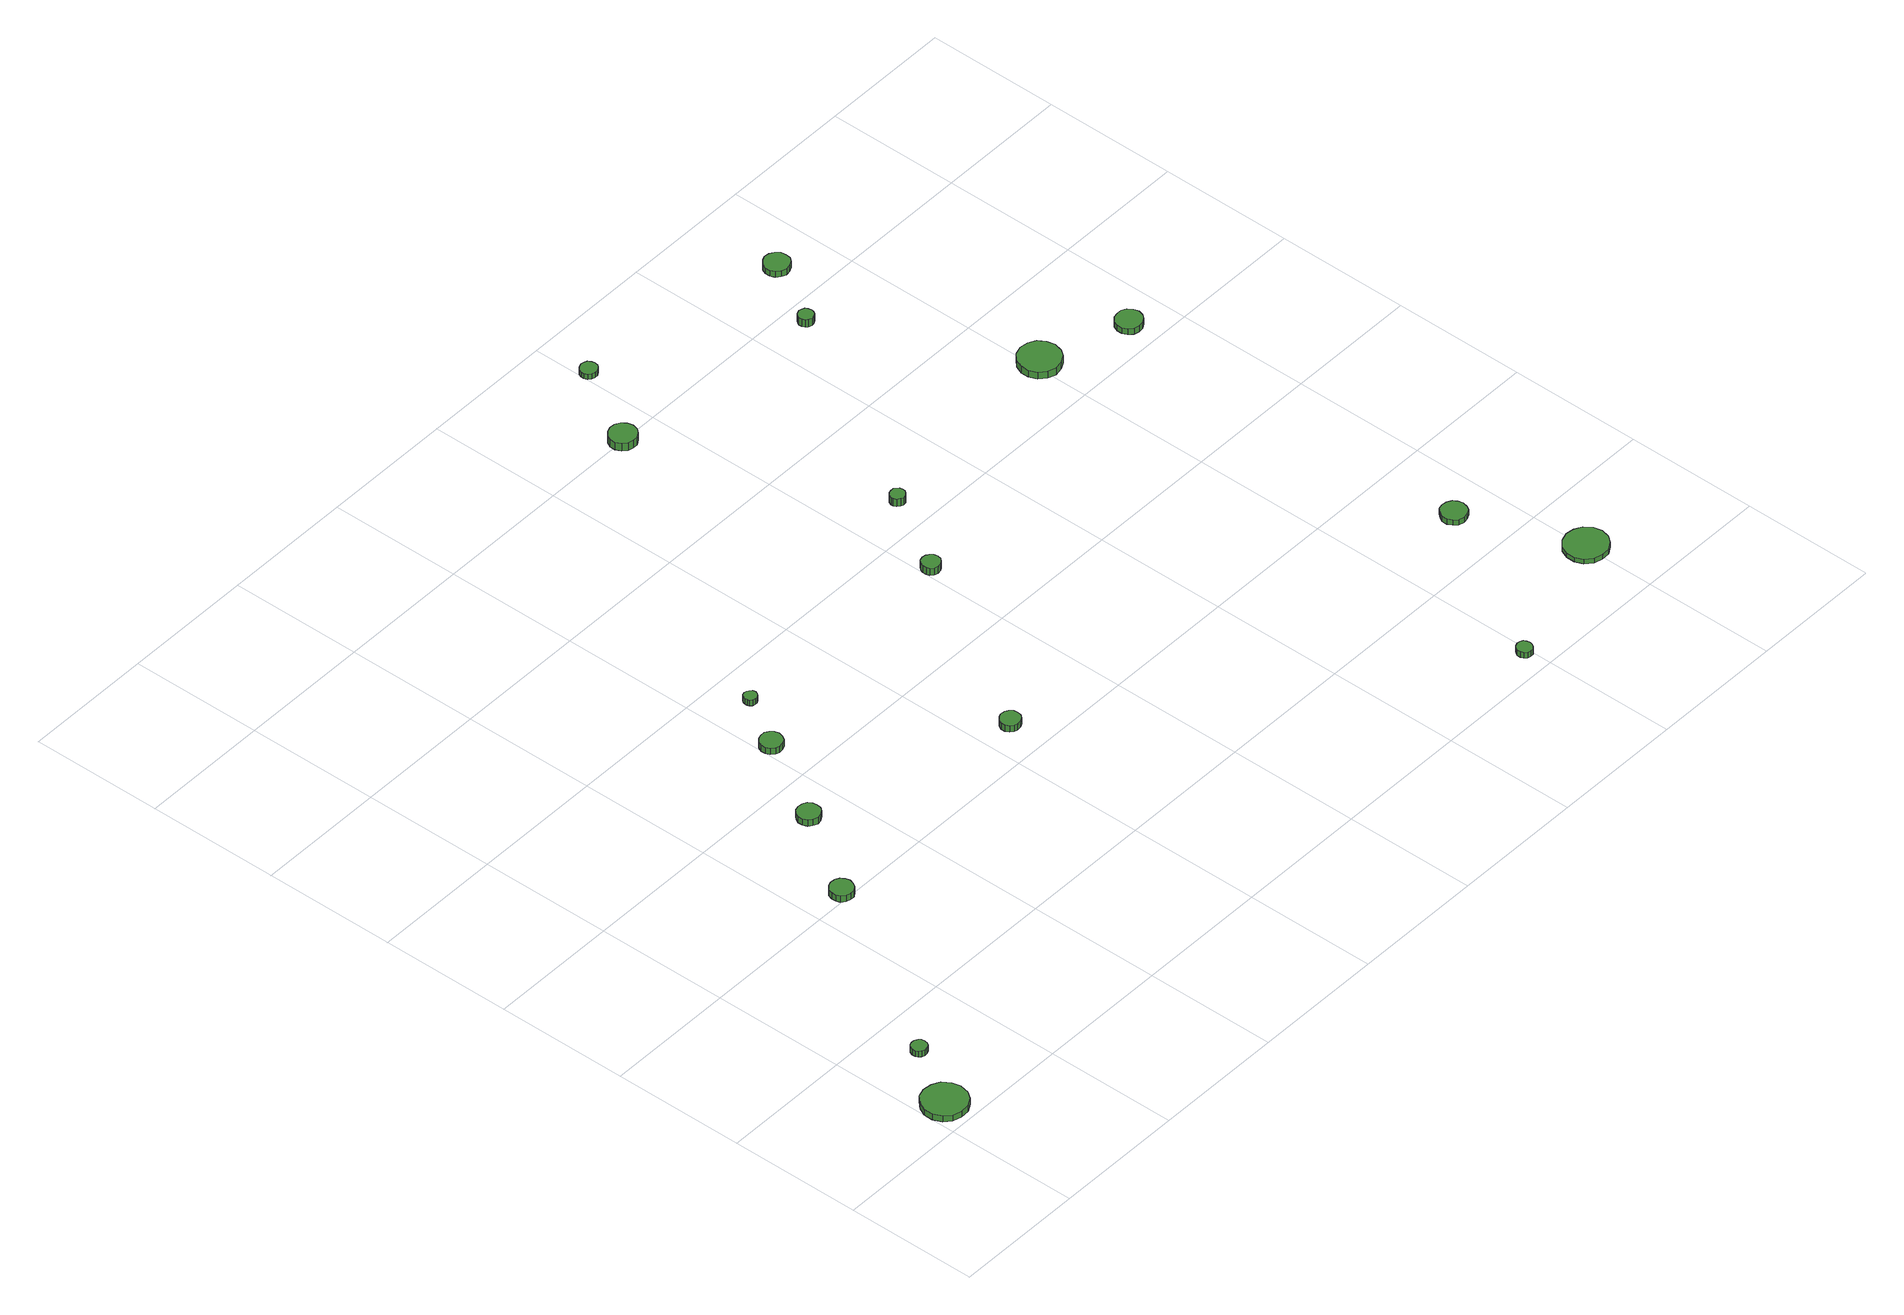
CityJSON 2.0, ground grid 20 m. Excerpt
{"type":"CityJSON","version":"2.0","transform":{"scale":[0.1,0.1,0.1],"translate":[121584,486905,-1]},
"CityObjects":{
"tree1":{"type":"SolitaryVegetationObject","attributes":{"function":"something"},"geometry":[{"type":"MultiSurface","lod":"1","boundaries":[[[0,1,2,3,4,5,6,7,8,9,10,11,12,13,14]],[[15,16,17,18,19,20,21,22,23,24,25,26,27,28,29]],[[0,29,28,1]],[[1,28,27,2]],[[2,27,26,3]],[[3,26,25,4]],[[4,25,24,5]],[[5,24,23,6]],[[6,23,22,7]],[[7,22,21,8]],[[8,21,20,9]],[[9,20,19,10]],[[10,19,18,11]],[[11,18,17,12]],[[12,17,16,13]],[[13,16,15,14]],[[14,15,29,0]]]}]},
"tree2":{"type":"SolitaryVegetationObject","attributes":{"function":"something"},"geometry":[{"type":"MultiSurface","lod":"1","boundaries":[[[30,31,32,33,34,35,36,37,38,39,40,41,42,43,44]],[[45,46,47,48,49,50,51,52,53,54,55,56,57,58,59]],[[30,59,58,31]],[[31,58,57,32]],[[32,57,56,33]],[[33,56,55,34]],[[34,55,54,35]],[[35,54,53,36]],[[36,53,52,37]],[[37,52,51,38]],[[38,51,50,39]],[[39,50,49,40]],[[40,49,48,41]],[[41,48,47,42]],[[42,47,46,43]],[[43,46,45,44]],[[44,45,59,30]]]}]},
"tree3":{"type":"SolitaryVegetationObject","attributes":{"function":"something"},"geometry":[{"type":"MultiSurface","lod":"1","boundaries":[[[60,61,62,63,64,65,66,67,68,69,70,71,72,73,74]],[[75,76,77,78,79,80,81,82,83,84,85,86,87,88,89]],[[60,89,88,61]],[[61,88,87,62]],[[62,87,86,63]],[[63,86,85,64]],[[64,85,84,65]],[[65,84,83,66]],[[66,83,82,67]],[[67,82,81,68]],[[68,81,80,69]],[[69,80,79,70]],[[70,79,78,71]],[[71,78,77,72]],[[72,77,76,73]],[[73,76,75,74]],[[74,75,89,60]]]}]},
"tree4":{"type":"SolitaryVegetationObject","attributes":{"function":"something"},"geometry":[{"type":"MultiSurface","lod":"1","boundaries":[[[90,91,92,93,94,95,96,97,98,99,100,101,102,103,104]],[[105,106,107,108,109,110,111,112,113,114,115,116,117,118,119]],[[90,119,118,91]],[[91,118,117,92]],[[92,117,116,93]],[[93,116,115,94]],[[94,115,114,95]],[[95,114,113,96]],[[96,113,112,97]],[[97,112,111,98]],[[98,111,110,99]],[[99,110,109,100]],[[100,109,108,101]],[[101,108,107,102]],[[102,107,106,103]],[[103,106,105,104]],[[104,105,119,90]]]}]},
"tree5":{"type":"SolitaryVegetationObject","attributes":{"function":"something"},"geometry":[{"type":"MultiSurface","lod":"1","boundaries":[[[120,121,122,123,124,125,126,127,128,129,130,131,132,133,134]],[[135,136,137,138,139,140,141,142,143,144,145,146,147,148,149]],[[120,149,148,121]],[[121,148,147,122]],[[122,147,146,123]],[[123,146,145,124]],[[124,145,144,125]],[[125,144,143,126]],[[126,143,142,127]],[[127,142,141,128]],[[128,141,140,129]],[[129,140,139,130]],[[130,139,138,131]],[[131,138,137,132]],[[132,137,136,133]],[[133,136,135,134]],[[134,135,149,120]]]}]},
"tree6":{"type":"SolitaryVegetationObject","attributes":{"function":"something"},"geometry":[{"type":"MultiSurface","lod":"1","boundaries":[[[150,151,152,153,154,155,156,157,158,159,160,161,162,163,164]],[[165,166,167,168,169,170,171,172,173,174,175,176,177,178,179]],[[150,179,178,151]],[[151,178,177,152]],[[152,177,176,153]],[[153,176,175,154]],[[154,175,174,155]],[[155,174,173,156]],[[156,173,172,157]],[[157,172,171,158]],[[158,171,170,159]],[[159,170,169,160]],[[160,169,168,161]],[[161,168,167,162]],[[162,167,166,163]],[[163,166,165,164]],[[164,165,179,150]]]}]},
"tree7":{"type":"SolitaryVegetationObject","attributes":{"function":"something"},"geometry":[{"type":"MultiSurface","lod":"1","boundaries":[[[180,181,182,183,184,185,186,187,188,189,190,191,192,193,194]],[[195,196,197,198,199,200,201,202,203,204,205,206,207,208,209]],[[180,209,208,181]],[[181,208,207,182]],[[182,207,206,183]],[[183,206,205,184]],[[184,205,204,185]],[[185,204,203,186]],[[186,203,202,187]],[[187,202,201,188]],[[188,201,200,189]],[[189,200,199,190]],[[190,199,198,191]],[[191,198,197,192]],[[192,197,196,193]],[[193,196,195,194]],[[194,195,209,180]]]}]},
"tree8":{"type":"SolitaryVegetationObject","attributes":{"function":"something"},"geometry":[{"type":"MultiSurface","lod":"1","boundaries":[[[210,211,212,213,214,215,216,217,218,219,220,221,222,223,224]],[[225,226,227,228,229,230,231,232,233,234,235,236,237,238,239]],[[210,239,238,211]],[[211,238,237,212]],[[212,237,236,213]],[[213,236,235,214]],[[214,235,234,215]],[[215,234,233,216]],[[216,233,232,217]],[[217,232,231,218]],[[218,231,230,219]],[[219,230,229,220]],[[220,229,228,221]],[[221,228,227,222]],[[222,227,226,223]],[[223,226,225,224]],[[224,225,239,210]]]}]},
"tree9":{"type":"SolitaryVegetationObject","attributes":{"function":"something"},"geometry":[{"type":"MultiSurface","lod":"1","boundaries":[[[240,241,242,243,244,245,246,247,248,249,250,251,252,253,254]],[[255,256,257,258,259,260,261,262,263,264,265,266,267,268,269]],[[240,269,268,241]],[[241,268,267,242]],[[242,267,266,243]],[[243,266,265,244]],[[244,265,264,245]],[[245,264,263,246]],[[246,263,262,247]],[[247,262,261,248]],[[248,261,260,249]],[[249,260,259,250]],[[250,259,258,251]],[[251,258,257,252]],[[252,257,256,253]],[[253,256,255,254]],[[254,255,269,240]]]}]},
"tree10":{"type":"SolitaryVegetationObject","attributes":{"function":"something"},"geometry":[{"type":"MultiSurface","lod":"1","boundaries":[[[270,271,272,273,274,275,276,277,278,279,280,281,282,283,284]],[[285,286,287,288,289,290,291,292,293,294,295,296,297,298,299]],[[270,299,298,271]],[[271,298,297,272]],[[272,297,296,273]],[[273,296,295,274]],[[274,295,294,275]],[[275,294,293,276]],[[276,293,292,277]],[[277,292,291,278]],[[278,291,290,279]],[[279,290,289,280]],[[280,289,288,281]],[[281,288,287,282]],[[282,287,286,283]],[[283,286,285,284]],[[284,285,299,270]]]}]},
"tree11":{"type":"SolitaryVegetationObject","attributes":{"function":"something"},"geometry":[{"type":"MultiSurface","lod":"1","boundaries":[[[300,301,302,303,304,305,306,307,308,309,310,311,312,313,314]],[[315,316,317,318,319,320,321,322,323,324,325,326,327,328,329]],[[300,329,328,301]],[[301,328,327,302]],[[302,327,326,303]],[[303,326,325,304]],[[304,325,324,305]],[[305,324,323,306]],[[306,323,322,307]],[[307,322,321,308]],[[308,321,320,309]],[[309,320,319,310]],[[310,319,318,311]],[[311,318,317,312]],[[312,317,316,313]],[[313,316,315,314]],[[314,315,329,300]]]}]},
"tree12":{"type":"SolitaryVegetationObject","attributes":{"function":"something"},"geometry":[{"type":"MultiSurface","lod":"1","boundaries":[[[330,331,332,333,334,335,336,337,338,339,340,341,342,343,344]],[[345,346,347,348,349,350,351,352,353,354,355,356,357,358,359]],[[330,359,358,331]],[[331,358,357,332]],[[332,357,356,333]],[[333,356,355,334]],[[334,355,354,335]],[[335,354,353,336]],[[336,353,352,337]],[[337,352,351,338]],[[338,351,350,339]],[[339,350,349,340]],[[340,349,348,341]],[[341,348,347,342]],[[342,347,346,343]],[[343,346,345,344]],[[344,345,359,330]]]}]},
"tree13":{"type":"SolitaryVegetationObject","attributes":{"function":"something"},"geometry":[{"type":"MultiSurface","lod":"1","boundaries":[[[360,361,362,363,364,365,366,367,368,369,370,371,372,373,374]],[[375,376,377,378,379,380,381,382,383,384,385,386,387,388,389]],[[360,389,388,361]],[[361,388,387,362]],[[362,387,386,363]],[[363,386,385,364]],[[364,385,384,365]],[[365,384,383,366]],[[366,383,382,367]],[[367,382,381,368]],[[368,381,380,369]],[[369,380,379,370]],[[370,379,378,371]],[[371,378,377,372]],[[372,377,376,373]],[[373,376,375,374]],[[374,375,389,360]]]}]},
"tree14":{"type":"SolitaryVegetationObject","attributes":{"function":"something"},"geometry":[{"type":"MultiSurface","lod":"1","boundaries":[[[390,391,392,393,394,395,396,397,398,399,400,401,402,403,404]],[[405,406,407,408,409,410,411,412,413,414,415,416,417,418,419]],[[390,419,418,391]],[[391,418,417,392]],[[392,417,416,393]],[[393,416,415,394]],[[394,415,414,395]],[[395,414,413,396]],[[396,413,412,397]],[[397,412,411,398]],[[398,411,410,399]],[[399,410,409,400]],[[400,409,408,401]],[[401,408,407,402]],[[402,407,406,403]],[[403,406,405,404]],[[404,405,419,390]]]}]},
"tree15":{"type":"SolitaryVegetationObject","attributes":{"function":"something"},"geometry":[{"type":"MultiSurface","lod":"1","boundaries":[[[420,421,422,423,424,425,426,427,428,429,430,431,432,433,434]],[[435,436,437,438,439,440,441,442,443,444,445,446,447,448,449]],[[420,449,448,421]],[[421,448,447,422]],[[422,447,446,423]],[[423,446,445,424]],[[424,445,444,425]],[[425,444,443,426]],[[426,443,442,427]],[[427,442,441,428]],[[428,441,440,429]],[[429,440,439,430]],[[430,439,438,431]],[[431,438,437,432]],[[432,437,436,433]],[[433,436,435,434]],[[434,435,449,420]]]}]},
"tree16":{"type":"SolitaryVegetationObject","attributes":{"function":"something"},"geometry":[{"type":"MultiSurface","lod":"1","boundaries":[[[450,451,452,453,454,455,456,457,458,459,460,461,462,463,464]],[[465,466,467,468,469,470,471,472,473,474,475,476,477,478,479]],[[450,479,478,451]],[[451,478,477,452]],[[452,477,476,453]],[[453,476,475,454]],[[454,475,474,455]],[[455,474,473,456]],[[456,473,472,457]],[[457,472,471,458]],[[458,471,470,459]],[[459,470,469,460]],[[460,469,468,461]],[[461,468,467,462]],[[462,467,466,463]],[[463,466,465,464]],[[464,465,479,450]]]}]},
"tree17":{"type":"SolitaryVegetationObject","attributes":{"function":"something"},"geometry":[{"type":"MultiSurface","lod":"1","boundaries":[[[480,481,482,483,484,485,486,487,488,489,490,491,492,493,494]],[[495,496,497,498,499,500,501,502,503,504,505,506,507,508,509]],[[480,509,508,481]],[[481,508,507,482]],[[482,507,506,483]],[[483,506,505,484]],[[484,505,504,485]],[[485,504,503,486]],[[486,503,502,487]],[[487,502,501,488]],[[488,501,500,489]],[[489,500,499,490]],[[490,499,498,491]],[[491,498,497,492]],[[492,497,496,493]],[[493,496,495,494]],[[494,495,509,480]]]}]},
"tree18":{"type":"SolitaryVegetationObject","attributes":{"function":"something"},"geometry":[{"type":"MultiSurface","lod":"1","boundaries":[[[510,511,512,513,514,515,516,517,518,519,520,521,522,523,524]],[[525,526,527,528,529,530,531,532,533,534,535,536,537,538,539]],[[510,539,538,511]],[[511,538,537,512]],[[512,537,536,513]],[[513,536,535,514]],[[514,535,534,515]],[[515,534,533,516]],[[516,533,532,517]],[[517,532,531,518]],[[518,531,530,519]],[[519,530,529,520]],[[520,529,528,521]],[[521,528,527,522]],[[522,527,526,523]],[[523,526,525,524]],[[524,525,539,510]]]}]}
},
"vertices":[
[67,43,16],[64,56,16],[56,68,16],[44,74,16],[30,76,16],[17,72,16],[7,62,16],[1,50,16],[1,36,16],[7,23,16],[17,14,16],[30,10,16],[44,11,16],[56,18,16],[64,29,16],[64,29,6],[56,18,6],[44,11,6],[30,10,6],[17,14,6],[7,23,6],[1,36,6],[1,50,6],[7,62,6],[17,72,6],[30,76,6],[44,74,6],[56,68,6],[64,56,6],[67,43,6],
[103,136,16],[102,141,16],[99,144,16],[95,147,16],[90,147,16],[85,146,16],[82,143,16],[80,138,16],[80,133,16],[82,129,16],[85,126,16],[90,124,16],[95,125,16],[99,127,16],[102,131,16],[102,131,6],[99,127,6],[95,125,6],[90,124,6],[85,126,6],[82,129,6],[80,133,6],[80,138,6],[82,143,6],[85,146,6],[90,147,6],[95,147,6],[99,144,6],[102,141,6],[103,136,6],
[276,412,17],[274,419,17],[270,425,17],[264,428,17],[257,429,17],[250,427,17],[244,422,17],[242,415,17],[242,408,17],[244,402,17],[250,397,17],[257,395,17],[264,395,17],[270,399,17],[274,405,17],[274,405,6],[270,399,6],[264,395,6],[257,395,6],[250,397,6],[244,402,6],[242,408,6],[242,415,6],[244,422,6],[250,427,6],[257,429,6],[264,428,6],[270,425,6],[274,419,6],[276,412,6],
[359,540,17],[358,547,17],[354,553,17],[348,556,17],[341,557,17],[334,555,17],[329,550,17],[326,544,17],[326,537,17],[329,530,17],[334,526,17],[341,523,17],[348,524,17],[354,528,17],[358,533,17],[358,533,6],[354,528,6],[348,524,6],[341,523,6],[334,526,6],[329,530,6],[326,537,6],[326,544,6],[329,550,6],[334,555,6],[341,557,6],[348,556,6],[354,553,6],[358,547,6],[359,540,6],
[433,668,17],[431,675,17],[427,680,17],[421,684,17],[414,684,17],[408,682,17],[403,678,17],[400,671,17],[400,664,17],[403,658,17],[408,653,17],[414,651,17],[421,652,17],[427,655,17],[431,661,17],[431,661,6],[427,655,6],[421,652,6],[414,651,6],[408,653,6],[403,658,6],[400,664,6],[400,671,6],[403,678,6],[408,682,6],[414,684,6],[421,684,6],[427,680,6],[431,675,6],[433,668,6],
[475,745,16],[474,749,16],[471,752,16],[468,754,16],[464,755,16],[460,754,16],[457,751,16],[456,747,16],[456,743,16],[457,740,16],[460,737,16],[464,736,16],[468,736,16],[471,738,16],[474,741,16],[474,741,6],[471,738,6],[468,736,6],[464,736,6],[460,737,6],[457,740,6],[456,743,6],[456,747,6],[457,751,6],[460,754,6],[464,755,6],[468,754,6],[471,752,6],[474,749,6],[475,745,6],
[666,458,17],[665,464,17],[661,469,17],[656,472,17],[649,473,17],[644,471,17],[639,467,17],[636,461,17],[636,455,17],[639,449,17],[644,445,17],[649,443,17],[656,444,17],[661,447,17],[665,452,17],[665,452,6],[661,447,6],[656,444,6],[649,443,6],[644,445,6],[639,449,6],[636,455,6],[636,461,6],[639,467,6],[644,471,6],[649,473,6],[656,472,6],[661,469,6],[665,464,6],[666,458,6],
[828,734,18],[827,740,18],[823,744,18],[819,747,18],[813,748,18],[807,746,18],[803,742,18],[801,737,18],[801,731,18],[803,726,18],[807,722,18],[813,720,18],[819,721,18],[823,724,18],[827,728,18],[827,728,6],[823,724,6],[819,721,6],[813,720,6],[807,722,6],[803,726,6],[801,731,6],[801,737,6],[803,742,6],[807,746,6],[813,748,6],[819,747,6],[823,744,6],[827,740,6],[828,734,6],
[762,1201,19],[760,1209,19],[755,1216,19],[747,1220,19],[739,1221,19],[731,1218,19],[725,1213,19],[721,1205,19],[721,1197,19],[725,1189,19],[731,1183,19],[739,1181,19],[747,1181,19],[755,1186,19],[760,1192,19],[760,1192,6],[755,1186,6],[747,1181,6],[739,1181,6],[731,1183,6],[725,1189,6],[721,1197,6],[721,1205,6],[725,1213,6],[731,1218,6],[739,1221,6],[747,1220,6],[755,1216,6],[760,1209,6],[762,1201,6],
[892,848,24],[891,853,24],[888,856,24],[885,859,24],[880,859,24],[876,858,24],[872,855,24],[870,850,24],[870,846,24],[872,842,24],[876,839,24],[880,837,24],[885,838,24],[888,840,24],[891,844,24],[891,844,11],[888,840,11],[885,838,11],[880,837,11],[876,839,11],[872,842,11],[870,846,11],[870,850,11],[872,855,11],[876,858,11],[880,859,11],[885,859,11],[888,856,11],[891,853,11],[892,848,11],
[1204,38,17],[1203,43,17],[1201,47,17],[1197,49,17],[1192,50,17],[1187,48,17],[1184,45,17],[1182,41,17],[1182,36,17],[1184,32,17],[1187,28,17],[1192,27,17],[1197,27,17],[1201,30,17],[1203,34,17],[1203,34,7],[1201,30,7],[1197,27,7],[1192,27,7],[1187,28,7],[1184,32,7],[1182,36,7],[1182,41,7],[1184,45,7],[1187,48,7],[1192,50,7],[1197,49,7],[1201,47,7],[1203,43,7],[1204,38,7],
[824,1319,16],[823,1324,16],[820,1329,16],[815,1331,16],[810,1332,16],[805,1330,16],[801,1327,16],[799,1322,16],[799,1317,16],[801,1312,16],[805,1309,16],[810,1307,16],[815,1307,16],[820,1310,16],[823,1314,16],[823,1314,7],[820,1310,7],[815,1307,7],[810,1307,7],[805,1309,7],[801,1312,7],[799,1317,7],[799,1322,7],[801,1327,7],[805,1330,7],[810,1332,7],[815,1331,7],[820,1329,7],[823,1324,7],[824,1319,7],
[1354,281,16],[1352,289,16],[1348,295,16],[1341,299,16],[1333,300,16],[1325,298,16],[1320,292,16],[1316,285,16],[1316,277,16],[1320,270,16],[1325,264,16],[1333,262,16],[1341,263,16],[1348,267,16],[1352,273,16],[1352,273,7],[1348,267,7],[1341,263,7],[1333,262,7],[1325,264,7],[1320,270,7],[1316,277,7],[1316,285,7],[1320,292,7],[1325,298,7],[1333,300,7],[1341,299,7],[1348,295,7],[1352,289,7],[1354,281,7],
[1081,1167,22],[1080,1172,22],[1078,1176,22],[1073,1178,22],[1069,1179,22],[1064,1177,22],[1061,1174,22],[1059,1170,22],[1059,1165,22],[1061,1161,22],[1064,1158,22],[1069,1156,22],[1073,1157,22],[1078,1159,22],[1080,1163,22],[1080,1163,9],[1078,1159,9],[1073,1157,9],[1069,1156,9],[1064,1158,9],[1061,1161,9],[1059,1165,9],[1059,1170,9],[1061,1174,9],[1064,1177,9],[1069,1179,9],[1073,1178,9],[1078,1176,9],[1080,1172,9],[1081,1167,9],
[1432,109,15],[1429,122,15],[1421,133,15],[1410,139,15],[1397,141,15],[1384,137,15],[1374,128,15],[1369,116,15],[1369,103,15],[1374,91,15],[1384,82,15],[1397,78,15],[1410,79,15],[1421,86,15],[1429,96,15],[1429,96,7],[1421,86,7],[1410,79,7],[1397,78,7],[1384,82,7],[1374,91,7],[1369,103,7],[1369,116,7],[1374,128,7],[1384,137,7],[1397,141,7],[1410,139,7],[1421,133,7],[1429,122,7],[1432,109,7],
[1240,885,18],[1237,897,18],[1230,908,18],[1219,914,18],[1206,916,18],[1194,912,18],[1184,903,18],[1179,891,18],[1179,879,18],[1184,867,18],[1194,858,18],[1206,854,18],[1219,856,18],[1230,862,18],[1237,872,18],[1237,872,6],[1230,862,6],[1219,856,6],[1206,854,6],[1194,858,6],[1184,867,6],[1179,879,6],[1179,891,6],[1184,903,6],[1194,912,6],[1206,916,6],[1219,914,6],[1230,908,6],[1237,897,6],[1240,885,6],
[1145,1266,17],[1144,1274,17],[1139,1280,17],[1132,1284,17],[1124,1285,17],[1117,1282,17],[1111,1277,17],[1108,1270,17],[1108,1262,17],[1111,1255,17],[1117,1250,17],[1124,1247,17],[1132,1248,17],[1139,1252,17],[1144,1258,17],[1144,1258,7],[1139,1252,7],[1132,1248,7],[1124,1247,7],[1117,1250,7],[1111,1255,7],[1108,1262,7],[1108,1270,7],[1111,1277,7],[1117,1282,7],[1124,1285,7],[1132,1284,7],[1139,1280,7],[1144,1274,7],[1145,1266,7],
[1362,845,16],[1360,853,16],[1355,860,16],[1348,864,16],[1340,864,16],[1332,862,16],[1326,857,16],[1323,849,16],[1323,841,16],[1326,834,16],[1332,828,16],[1340,826,16],[1348,827,16],[1355,831,16],[1360,837,16],[1360,837,6],[1355,831,6],[1348,827,6],[1340,826,6],[1332,828,6],[1326,834,6],[1323,841,6],[1323,849,6],[1326,857,6],[1332,862,6],[1340,864,6],[1348,864,6],[1355,860,6],[1360,853,6],[1362,845,6]
]}
